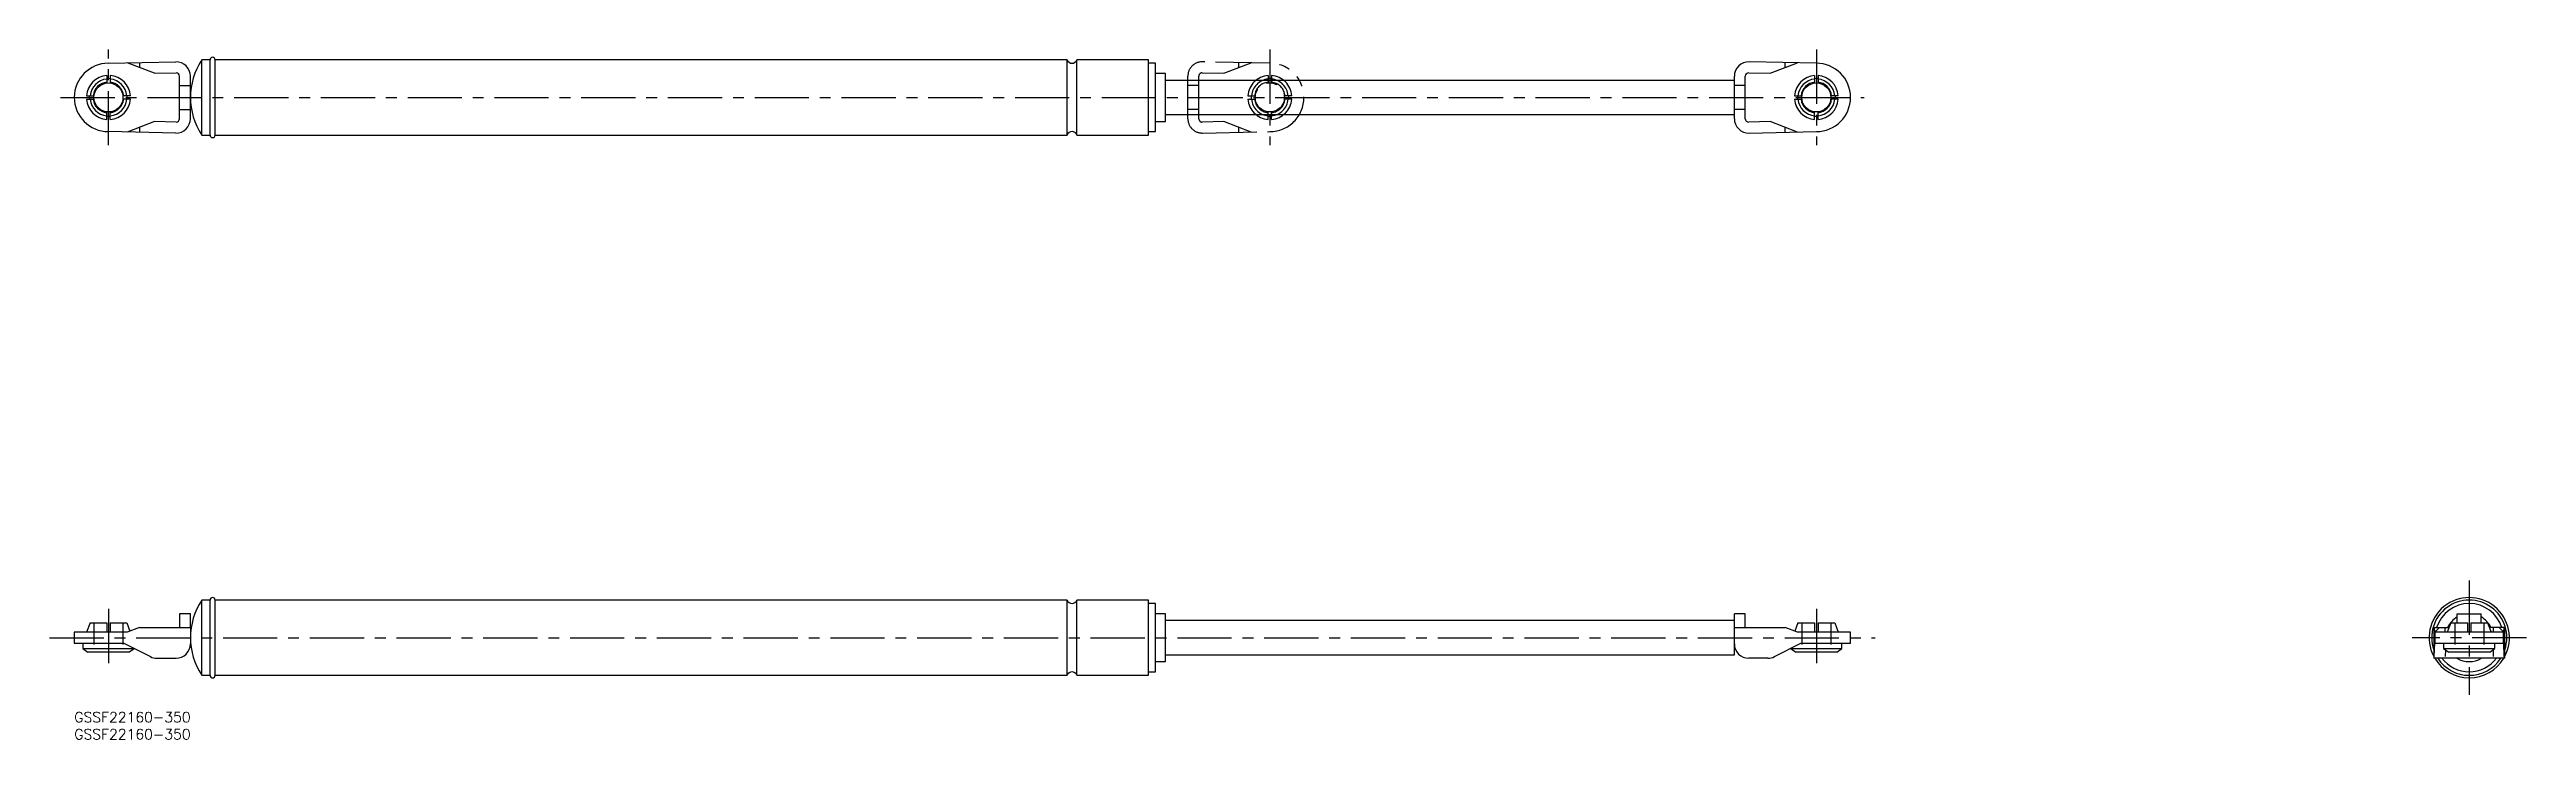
# Model space of a CAD drawing. Extents: x -7 to 718, y -8 to 194.
import ezdxf

# ---------------------------------------------------------------- set-up
doc = ezdxf.new("R2010")
doc.units = 0
doc.header["$LTSCALE"] = 0.5
for name, pattern in [('CENTER', [50.8, 31.75, -6.35, 6.35, -6.35]), ('DASHED', [19.05, 12.7, -6.35]), ('PHANTOM', [63.5, 31.75, -6.35, 6.35, -6.35, 6.35, -6.35])]:
    doc.linetypes.add(name, pattern=pattern)
for name, color, linetype in [('MSM_CENTER', 1, 'CENTER'), ('MSM_CONTINUOUS', 7, 'CONTINUOUS'), ('MSM_DASHED', 4, 'DASHED'), ('MSM_IMAGINARY', 6, 'PHANTOM'), ('MSM_PART_NUMBER', 7, 'CONTINUOUS')]:
    doc.layers.add(name, color=color, linetype=linetype)
doc.styles.get("Standard").update_dxf_attribs({"font": 'txt.shx', "height": 3, "bigfont": 'bigfont.shx'})

# ---------------------------------------------------------------- blocks, each defined once
blk = doc.blocks.new('*U21')
at = {"layer": 'MSM_PART_NUMBER'}
blk.add_text('GSSF22160-350', height=3, dxfattribs=at).set_placement((0, -3))
blk = doc.blocks.new('*U22')
at = {"layer": 'MSM_PART_NUMBER'}
blk.add_text('GSSF22160-350', height=3, dxfattribs=at).set_placement((0, -8))

msp = doc.modelspace()

# ---------------------------------------------------------------- linework, layer by layer
at = {"layer": 'MSM_CENTER'}
for p, q in [((10, 165.78), (10, 193.78)), ((350, 193.78), (350, 165.78)), ((510, 193.78), (510, 165.78)), ((-4, 179.78), (524, 179.78)), ((701.14, 38.5), (701.14, 5)), ((10, 30.15), (10, 13.55)), ((510, 30.15), (510, 13.55)), ((-7.25, 21.75), (527.25, 21.75)), ((717.89, 21.75), (684.39, 21.75))]:
    msp.add_line(p, q, dxfattribs=at)
at = {"layer": 'MSM_CONTINUOUS'}
for p, q in [((10, 189.78), (29.71, 190.19)), ((23.5, 186.86), (15.5, 189.89)), ((19.09, 189.97), (19.09, 188.53)), ((37.3, 168.78), (37.3, 190.78)), ((39.75, 190.78), (37.3, 190.78)), ((39.75, 168.78), (39.75, 190.78)), ((290.67, 190.78), (41.25, 190.78)), ((41.25, 168.78), (41.25, 190.78)), ((290.67, 168.78), (290.67, 190.78)), ((314.5, 190.78), (293.5, 190.78)), ((293.5, 168.78), (293.5, 190.78)), ((314.5, 168.78), (314.5, 190.78)), ((316.5, 189.78), (314.5, 189.78)), ((316.5, 169.78), (316.5, 189.78)), ((510, 189.78), (490.29, 190.19)), ((496.5, 186.86), (504.5, 189.89)), ((500.91, 188.53), (500.91, 189.97)), ((9.5, 186.2), (9.5, 184)), ((10.5, 186.2), (10.5, 184)), ((23.5, 186.86), (29.78, 186.99)), ((30.8, 173.57), (30.8, 185.99)), ((30.8, 183.28), (34, 183.28)), ((34, 173.57), (34, 185.99)), ((319.5, 186.78), (316.5, 186.78)), ((319.5, 172.78), (319.5, 186.78)), ((486, 184.78), (319.5, 184.78)), ((486, 173.57), (486, 185.99)), ((489.2, 183.28), (486, 183.28)), ((489.2, 173.57), (489.2, 185.99)), ((490.22, 186.99), (496.5, 186.86)), ((509.5, 186.2), (509.5, 184)), ((510.5, 186.2), (510.5, 184)), ((3.58, 180.28), (5.78, 180.28)), ((3.58, 179.28), (5.78, 179.28)), ((4.5, 179.78), (4.52, 180.29)), ((4.52, 179.27), (4.5, 179.78)), ((9.5, 173.36), (9.5, 175.56)), ((10.5, 173.36), (10.5, 175.56)), ((16.42, 180.28), (14.22, 180.28)), ((16.42, 179.28), (14.22, 179.28)), ((30.8, 176.28), (34, 176.28)), ((319.5, 174.78), (486, 174.78)), ((489.2, 176.28), (486, 176.28)), ((503.58, 180.28), (505.78, 180.28)), ((503.58, 179.28), (505.78, 179.28)), ((509.5, 173.36), (509.5, 175.56)), ((510.5, 173.36), (510.5, 175.56)), ((516.42, 180.28), (514.22, 180.28)), ((516.42, 179.28), (514.22, 179.28)), ((515.48, 180.28), (515.5, 179.78)), ((515.5, 179.78), (515.48, 179.27)), ((29.71, 169.37), (10, 169.78)), ((23.5, 172.7), (15.5, 169.66)), ((19.09, 171.03), (19.09, 169.59)), ((29.78, 172.57), (23.5, 172.7)), ((37.3, 168.78), (39.75, 168.78)), ((41.25, 168.78), (290.67, 168.78)), ((293.5, 168.78), (314.5, 168.78)), ((314.5, 169.78), (316.5, 169.78)), ((316.5, 172.78), (319.5, 172.78)), ((496.5, 172.7), (490.22, 172.57)), ((490.29, 169.37), (510, 169.78)), ((504.5, 169.66), (496.5, 172.7)), ((500.91, 169.59), (500.91, 171.03)), ((39.75, 32.75), (37.3, 32.75)), ((37.3, 10.75), (37.3, 32.75)), ((39.75, 10.75), (39.75, 32.75)), ((290.67, 32.75), (41.25, 32.75)), ((41.25, 10.75), (41.25, 32.75)), ((290.67, 10.75), (290.67, 32.75)), ((314.5, 32.75), (293.5, 32.75)), ((293.5, 10.75), (293.5, 32.75)), ((314.5, 10.75), (314.5, 32.75)), ((316.5, 31.75), (314.5, 31.75)), ((316.5, 11.75), (316.5, 31.75)), ((0, 23.35), (0, 20.15)), ((15.5, 23.35), (0, 23.35)), ((4.62, 26.15), (3.58, 23.35)), ((4.62, 26.15), (9.5, 26.15)), ((9.5, 26.15), (9.5, 23.35)), ((10.5, 26.15), (15.38, 26.15)), ((10.5, 26.15), (10.5, 23.35)), ((15.38, 26.15), (16.3, 23.66)), ((19.09, 24.75), (15.5, 23.35)), ((19.09, 24.75), (34, 24.75)), ((34, 28.75), (30.8, 28.75)), ((30.8, 28.75), (30.8, 24.75)), ((34, 24.75), (34, 28.75)), ((34, 24.75), (34, 19.95)), ((319.5, 28.75), (316.5, 28.75)), ((319.5, 14.75), (319.5, 28.75)), ((486, 26.75), (319.5, 26.75)), ((486, 16.75), (486, 28.75)), ((489.2, 28.75), (486, 28.75)), ((486, 24.75), (500.91, 24.75)), ((489.2, 24.75), (489.2, 28.75)), ((504.5, 23.35), (500.91, 24.75)), ((504.62, 26.15), (503.7, 23.66)), ((520, 23.35), (504.5, 23.35)), ((504.62, 26.15), (509.5, 26.15)), ((509.5, 26.15), (509.5, 23.35)), ((510.5, 26.15), (515.38, 26.15)), ((510.5, 26.15), (510.5, 23.35)), ((515.38, 26.15), (516.42, 23.35)), ((520, 20.15), (520, 23.35)), ((690.73, 24.75), (690.73, 15.75)), ((690.73, 24.75), (695.24, 24.75)), ((691.02, 23.35), (690.95, 24.75)), ((692.39, 24.75), (691.02, 23.35)), ((711.25, 23.35), (691.02, 23.35)), ((691.14, 20.15), (691.14, 23.35)), ((694.06, 23.35), (694.06, 24.75)), ((695.76, 26.15), (694.72, 23.35)), ((695.76, 26.15), (700.64, 26.15)), ((697.64, 26.15), (697.64, 28.75)), ((697.64, 28.75), (704.64, 28.75)), ((700.64, 26.15), (700.64, 23.35)), ((701.64, 26.15), (706.52, 26.15)), ((701.64, 26.15), (701.64, 23.35)), ((704.64, 26.15), (704.64, 28.75)), ((706.52, 26.15), (707.56, 23.35)), ((711.55, 24.75), (707.04, 24.75)), ((708.22, 23.35), (708.22, 24.75)), ((709.89, 24.75), (711.25, 23.35)), ((711.14, 20.15), (711.14, 23.35)), ((711.25, 23.35), (711.33, 24.75)), ((711.55, 15.75), (711.55, 24.75)), ((0, 20.15), (14.54, 20.15)), ((2.5, 20.15), (2.5, 18.55)), ((2.5, 18.55), (4, 17.55)), ((2.5, 18.55), (17.5, 18.55)), ((16, 17.55), (4, 17.55)), ((14.54, 20.15), (22.3, 16.21)), ((16, 17.55), (17.5, 18.55)), ((17.5, 18.55), (17.5, 18.65)), ((24.2, 15.75), (29.8, 15.75)), ((316.5, 14.75), (319.5, 14.75)), ((319.5, 16.75), (486, 16.75)), ((495.8, 15.75), (490.2, 15.75)), ((497.7, 16.21), (505.46, 20.15)), ((502.5, 18.65), (502.5, 18.55)), ((502.5, 18.55), (504, 17.55)), ((502.5, 18.55), (517.5, 18.55)), ((516, 17.55), (504, 17.55)), ((505.46, 20.15), (520, 20.15)), ((516, 17.55), (517.5, 18.55)), ((517.5, 18.55), (517.5, 20.15)), ((711.55, 15.75), (690.73, 15.75)), ((690.88, 16.21), (691.04, 20.15)), ((691.04, 20.15), (711.23, 20.15)), ((693.64, 20.15), (693.64, 18.55)), ((693.64, 18.55), (695.14, 17.55)), ((693.64, 18.55), (708.64, 18.55)), ((694.17, 18.2), (694.08, 16.21)), ((707.14, 17.55), (695.14, 17.55)), ((707.14, 17.55), (708.64, 18.55)), ((708.11, 18.2), (708.19, 16.21)), ((708.64, 18.55), (708.64, 20.15)), ((711.4, 16.21), (711.23, 20.15)), ((37.3, 10.75), (39.75, 10.75)), ((41.25, 10.75), (290.67, 10.75)), ((293.5, 10.75), (314.5, 10.75)), ((314.5, 11.75), (316.5, 11.75))]:
    msp.add_line(p, q, dxfattribs=at)
for points in [[(690.84, 15.75, 0), (690.84, 15.75, 0), (690.84, 15.75, 0), (690.84, 15.75, 0), (690.85, 15.75, 0), (690.85, 15.75, 0), (690.85, 15.75, 0), (690.85, 15.75, 0), (690.85, 15.75, 0), (690.85, 15.75, 0), (690.85, 15.75, 0), (690.85, 15.75, 0), (690.85, 15.75, 0), (690.85, 15.75, 0), (690.85, 15.76, 0), (690.85, 15.76, 0), (690.85, 15.76, 0), (690.85, 15.76, 0), (690.85, 15.76, 0), (690.85, 15.76, 0), (690.85, 15.76, 0), (690.85, 15.76, 0), (690.85, 15.76, 0), (690.85, 15.77, 0), (690.85, 15.77, 0), (690.85, 15.77, 0), (690.85, 15.77, 0), (690.85, 15.77, 0), (690.85, 15.77, 0), (690.85, 15.77, 0), (690.85, 15.78, 0), (690.85, 15.78, 0), (690.85, 15.78, 0), (690.85, 15.78, 0), (690.85, 15.78, 0), (690.86, 15.78, 0), (690.86, 15.79, 0), (690.86, 15.79, 0), (690.86, 15.79, 0), (690.86, 15.79, 0), (690.86, 15.8, 0), (690.86, 15.8, 0), (690.86, 15.8, 0), (690.86, 15.8, 0), (690.86, 15.8, 0), (690.86, 15.81, 0), (690.86, 15.81, 0), (690.86, 15.81, 0), (690.86, 15.82, 0), (690.86, 15.82, 0), (690.86, 15.82, 0), (690.86, 15.82, 0), (690.86, 15.83, 0), (690.86, 15.83, 0), (690.86, 15.83, 0), (690.86, 15.84, 0), (690.86, 15.84, 0), (690.86, 15.84, 0), (690.86, 15.85, 0), (690.86, 15.85, 0), (690.86, 15.85, 0), (690.86, 15.86, 0), (690.86, 15.86, 0), (690.86, 15.86, 0), (690.86, 15.87, 0), (690.86, 15.87, 0), (690.86, 15.87, 0), (690.87, 15.88, 0), (690.87, 15.88, 0), (690.87, 15.88, 0), (690.87, 15.89, 0), (690.87, 15.89, 0), (690.87, 15.9, 0), (690.87, 15.9, 0), (690.87, 15.9, 0), (690.87, 15.91, 0), (690.87, 15.91, 0), (690.87, 15.92, 0), (690.87, 15.92, 0), (690.87, 15.93, 0), (690.87, 15.93, 0), (690.87, 15.93, 0), (690.87, 15.94, 0), (690.87, 15.94, 0), (690.87, 15.95, 0), (690.87, 15.95, 0), (690.87, 15.96, 0), (690.87, 15.96, 0), (690.87, 15.97, 0), (690.87, 15.97, 0), (690.87, 15.98, 0), (690.87, 15.98, 0), (690.87, 15.99, 0), (690.87, 15.99, 0), (690.87, 16, 0), (690.87, 16, 0), (690.87, 16.01, 0), (690.87, 16.01, 0), (690.87, 16.02, 0), (690.88, 16.03, 0), (690.88, 16.03, 0), (690.88, 16.04, 0), (690.88, 16.04, 0), (690.88, 16.05, 0), (690.88, 16.05, 0), (690.88, 16.06, 0), (690.88, 16.07, 0), (690.88, 16.07, 0), (690.88, 16.08, 0), (690.88, 16.08, 0), (690.88, 16.09, 0), (690.88, 16.09, 0), (690.88, 16.1, 0), (690.88, 16.11, 0), (690.88, 16.11, 0), (690.88, 16.12, 0), (690.88, 16.13, 0), (690.88, 16.13, 0), (690.88, 16.14, 0), (690.88, 16.15, 0), (690.88, 16.15, 0), (690.88, 16.16, 0), (690.88, 16.17, 0), (690.88, 16.17, 0), (690.88, 16.18, 0), (690.88, 16.19, 0), (690.88, 16.19, 0), (690.88, 16.2, 0), (690.88, 16.21, 0)], [(711.39, 16.21, 0), (711.4, 16.2, 0), (711.4, 16.19, 0), (711.4, 16.19, 0), (711.4, 16.18, 0), (711.4, 16.17, 0), (711.4, 16.17, 0), (711.4, 16.16, 0), (711.4, 16.15, 0), (711.4, 16.15, 0), (711.4, 16.14, 0), (711.4, 16.13, 0), (711.4, 16.13, 0), (711.4, 16.12, 0), (711.4, 16.11, 0), (711.4, 16.11, 0), (711.4, 16.1, 0), (711.4, 16.09, 0), (711.4, 16.09, 0), (711.4, 16.08, 0), (711.4, 16.08, 0), (711.4, 16.07, 0), (711.4, 16.07, 0), (711.4, 16.06, 0), (711.4, 16.05, 0), (711.4, 16.05, 0), (711.4, 16.04, 0), (711.4, 16.04, 0), (711.4, 16.03, 0), (711.4, 16.03, 0), (711.4, 16.02, 0), (711.4, 16.01, 0), (711.4, 16.01, 0), (711.4, 16, 0), (711.4, 16, 0), (711.41, 15.99, 0), (711.41, 15.99, 0), (711.41, 15.98, 0), (711.41, 15.98, 0), (711.41, 15.97, 0), (711.41, 15.97, 0), (711.41, 15.96, 0), (711.41, 15.96, 0), (711.41, 15.95, 0), (711.41, 15.95, 0), (711.41, 15.94, 0), (711.41, 15.94, 0), (711.41, 15.93, 0), (711.41, 15.93, 0), (711.41, 15.93, 0), (711.41, 15.92, 0), (711.41, 15.92, 0), (711.41, 15.91, 0), (711.41, 15.91, 0), (711.41, 15.9, 0), (711.41, 15.9, 0), (711.41, 15.9, 0), (711.41, 15.89, 0), (711.41, 15.89, 0), (711.41, 15.88, 0), (711.41, 15.88, 0), (711.41, 15.88, 0), (711.41, 15.87, 0), (711.41, 15.87, 0), (711.41, 15.87, 0), (711.41, 15.86, 0), (711.41, 15.86, 0), (711.42, 15.86, 0), (711.42, 15.85, 0), (711.42, 15.85, 0), (711.42, 15.85, 0), (711.42, 15.84, 0), (711.42, 15.84, 0), (711.42, 15.84, 0), (711.42, 15.83, 0), (711.42, 15.83, 0), (711.42, 15.83, 0), (711.42, 15.82, 0), (711.42, 15.82, 0), (711.42, 15.82, 0), (711.42, 15.82, 0), (711.42, 15.81, 0), (711.42, 15.81, 0), (711.42, 15.81, 0), (711.42, 15.8, 0), (711.42, 15.8, 0), (711.42, 15.8, 0), (711.42, 15.8, 0), (711.42, 15.8, 0), (711.42, 15.79, 0), (711.42, 15.79, 0), (711.42, 15.79, 0), (711.42, 15.79, 0), (711.42, 15.78, 0), (711.42, 15.78, 0), (711.42, 15.78, 0), (711.42, 15.78, 0), (711.42, 15.78, 0), (711.42, 15.78, 0), (711.43, 15.77, 0), (711.43, 15.77, 0), (711.43, 15.77, 0), (711.43, 15.77, 0), (711.43, 15.77, 0), (711.43, 15.77, 0), (711.43, 15.77, 0), (711.43, 15.76, 0), (711.43, 15.76, 0), (711.43, 15.76, 0), (711.43, 15.76, 0), (711.43, 15.76, 0), (711.43, 15.76, 0), (711.43, 15.76, 0), (711.43, 15.76, 0), (711.43, 15.76, 0), (711.43, 15.75, 0), (711.43, 15.75, 0), (711.43, 15.75, 0), (711.43, 15.75, 0), (711.43, 15.75, 0), (711.43, 15.75, 0), (711.43, 15.75, 0), (711.43, 15.75, 0), (711.43, 15.75, 0), (711.43, 15.75, 0), (711.43, 15.75, 0), (711.43, 15.75, 0), (711.43, 15.75, 0), (711.43, 15.75, 0)]]:
    msp.add_polyline3d(points, dxfattribs=at)
for centre in [(10, 179.78), (510, 179.78)]:
    msp.add_circle(centre, 4.25, dxfattribs=at)
for centre, radius, start, end in [((10, 179.78), 10, 90, 270), ((29.8, 185.99), 4.2, 0, 91.19349), ((54, 179.78), 20, 146.63299, 213.36701), ((40.5, 190.78), 0.75, 0, 180), ((292.09, 191.28), 1.5, 199.47122, 340.52878), ((490.2, 185.99), 4.2, 88.80651, 180), ((510, 179.78), 10, 270, 90), ((10, 179.78), 6.44, 94.45407, 175.54593), ((10, 179.78), 5.4, 95.31277, 174.68723), ((10, 179.78), 4.5, 96.37937, 173.62063), ((10, 179.78), 5.5, 84.78409, 95.21591), ((10, 179.78), 6.44, 4.45407, 85.54593), ((10, 179.78), 5.4, 5.31277, 84.68723), ((10, 179.78), 4.5, 6.37937, 83.62063), ((29.8, 185.99), 1, 0, 91.19349), ((490.2, 185.99), 1, 88.80651, 180), ((510, 179.78), 6.44, 94.45407, 175.54593), ((510, 179.78), 5.4, 95.31277, 174.68723), ((510, 179.78), 4.5, 96.37937, 173.62063), ((510, 179.78), 5.5, 84.78409, 95.21591), ((510, 179.78), 6.44, 4.45407, 85.54593), ((510, 179.78), 5.4, 5.31277, 84.68723), ((510, 179.78), 4.5, 6.37937, 83.62063), ((10, 179.78), 6.44, 184.45407, 265.54593), ((10, 179.78), 5.4, 185.31277, 264.68723), ((10, 179.78), 4.5, 186.37937, 263.62063), ((10, 179.78), 5.5, 264.78409, 275.21591), ((10, 179.78), 6.44, 274.45407, 355.54593), ((10, 179.78), 5.4, 275.31277, 354.68723), ((10, 179.78), 4.5, 276.37937, 353.62063), ((10.09, 179.78), 5.41, 354.71195, 5.30829), ((510, 179.78), 6.44, 184.45407, 265.54593), ((509.91, 179.78), 5.41, 174.71195, 185.30829), ((510, 179.78), 5.4, 185.31277, 264.68723), ((510, 179.78), 4.5, 186.37937, 263.62063), ((510, 179.78), 5.5, 264.78409, 275.21591), ((510, 179.78), 4.5, 276.37937, 353.62063), ((510, 179.78), 5.4, 275.31277, 354.68723), ((510, 179.78), 6.44, 274.45407, 355.54593), ((29.8, 173.57), 4.2, 268.80651, 0), ((29.8, 173.57), 1, 268.80651, 0), ((40.5, 168.78), 0.75, 180, 0), ((292.09, 168.28), 1.5, 19.47122, 160.52878), ((490.2, 173.57), 4.2, 180, 271.19349), ((490.2, 173.57), 1, 180, 271.19349), ((54, 21.75), 20, 146.63299, 213.36701), ((40.5, 32.75), 0.75, 0, 180), ((292.09, 33.25), 1.5, 199.47122, 340.52878), ((701.14, 21.75), 11.75, 332.38628, 207.6137), ((701.14, 21.75), 11, 341.17491, 198.82509), ((701.14, 21.75), 10, 17.4576, 162.5424), ((701.14, 21.75), 7, 120, 154.62307), ((701.14, 21.75), 7, 25.37693, 60), ((24.2, 19.95), 4.2, 243.03406, 270), ((29.8, 19.95), 4.2, 270, 0), ((490.2, 19.95), 4.2, 180, 270), ((495.8, 19.95), 4.2, 270, 296.96594), ((701.14, 21.75), 11.75, 210.70636, 329.29364), ((701.14, 21.75), 11, 213.05573, 326.94427), ((701.14, 21.75), 10, 216.8699, 323.1301), ((701.14, 21.75), 7, 238.99728, 301.00272), ((40.5, 10.75), 0.75, 180, 0), ((292.09, 10.25), 1.5, 19.47122, 160.52878)]:
    msp.add_arc(centre, radius, start, end, dxfattribs=at)
at = {"layer": 'MSM_DASHED'}
for p, q in [((5.75, 26.15), (5.75, 17.55)), ((14.25, 26.15), (14.25, 17.55)), ((505.75, 26.15), (505.75, 17.55)), ((514.25, 26.15), (514.25, 17.55)), ((696.89, 26.15), (696.89, 17.55)), ((705.39, 26.15), (705.39, 17.55))]:
    msp.add_line(p, q, dxfattribs=at)
at = {"layer": 'MSM_IMAGINARY'}
for p, q in [((350, 189.78), (330.29, 190.19)), ((336.5, 186.86), (344.5, 189.89)), ((340.91, 188.53), (340.91, 189.97)), ((326, 173.57), (326, 185.99)), ((329.2, 183.28), (326, 183.28)), ((329.2, 173.57), (329.2, 185.99)), ((330.22, 186.99), (336.5, 186.86)), ((349.5, 186.2), (349.5, 184)), ((350.5, 186.2), (350.5, 184)), ((329.2, 176.28), (326, 176.28)), ((343.58, 180.28), (345.78, 180.28)), ((343.58, 179.28), (345.78, 179.28)), ((349.5, 173.36), (349.5, 175.56)), ((350.5, 173.36), (350.5, 175.56)), ((356.42, 180.28), (354.22, 180.28)), ((356.42, 179.28), (354.22, 179.28)), ((355.48, 180.28), (355.5, 179.78)), ((355.5, 179.78), (355.48, 179.27)), ((336.5, 172.7), (330.22, 172.57)), ((330.29, 169.37), (350, 169.78)), ((344.5, 169.66), (336.5, 172.7)), ((340.91, 169.59), (340.91, 171.03))]:
    msp.add_line(p, q, dxfattribs=at)
msp.add_circle((350, 179.78), 4.25, dxfattribs=at)
for centre, radius, start, end in [((330.2, 185.99), 4.2, 88.80651, 180), ((350, 179.78), 10, 270, 90), ((330.2, 185.99), 1, 88.80651, 180), ((350, 179.78), 6.44, 94.45407, 175.54593), ((350, 179.78), 5.4, 95.31277, 174.68723), ((350, 179.78), 4.5, 96.37937, 173.62063), ((350, 179.78), 5.5, 84.78409, 95.21591), ((350, 179.78), 6.44, 4.45407, 85.54593), ((350, 179.78), 5.4, 5.31277, 84.68723), ((350, 179.78), 4.5, 6.37937, 83.62063), ((350, 179.78), 6.44, 184.45407, 265.54593), ((349.91, 179.78), 5.41, 174.71195, 185.30829), ((350, 179.78), 5.4, 185.31277, 264.68723), ((350, 179.78), 4.5, 186.37937, 263.62063), ((350, 179.78), 5.5, 264.78409, 275.21591), ((350, 179.78), 4.5, 276.37937, 353.62063), ((350, 179.78), 5.4, 275.31277, 354.68723), ((350, 179.78), 6.44, 274.45407, 355.54593), ((330.2, 173.57), 4.2, 180, 271.19349), ((330.2, 173.57), 1, 180, 271.19349)]:
    msp.add_arc(centre, radius, start, end, dxfattribs=at)

# ---------------------------------------------------------------- block references
at = {"layer": 'MSM_CONTINUOUS'}
for name in ['*U21', '*U22']:
    msp.add_blockref(name, (0, 0), dxfattribs=at)

doc.saveas('drawing.dxf')
